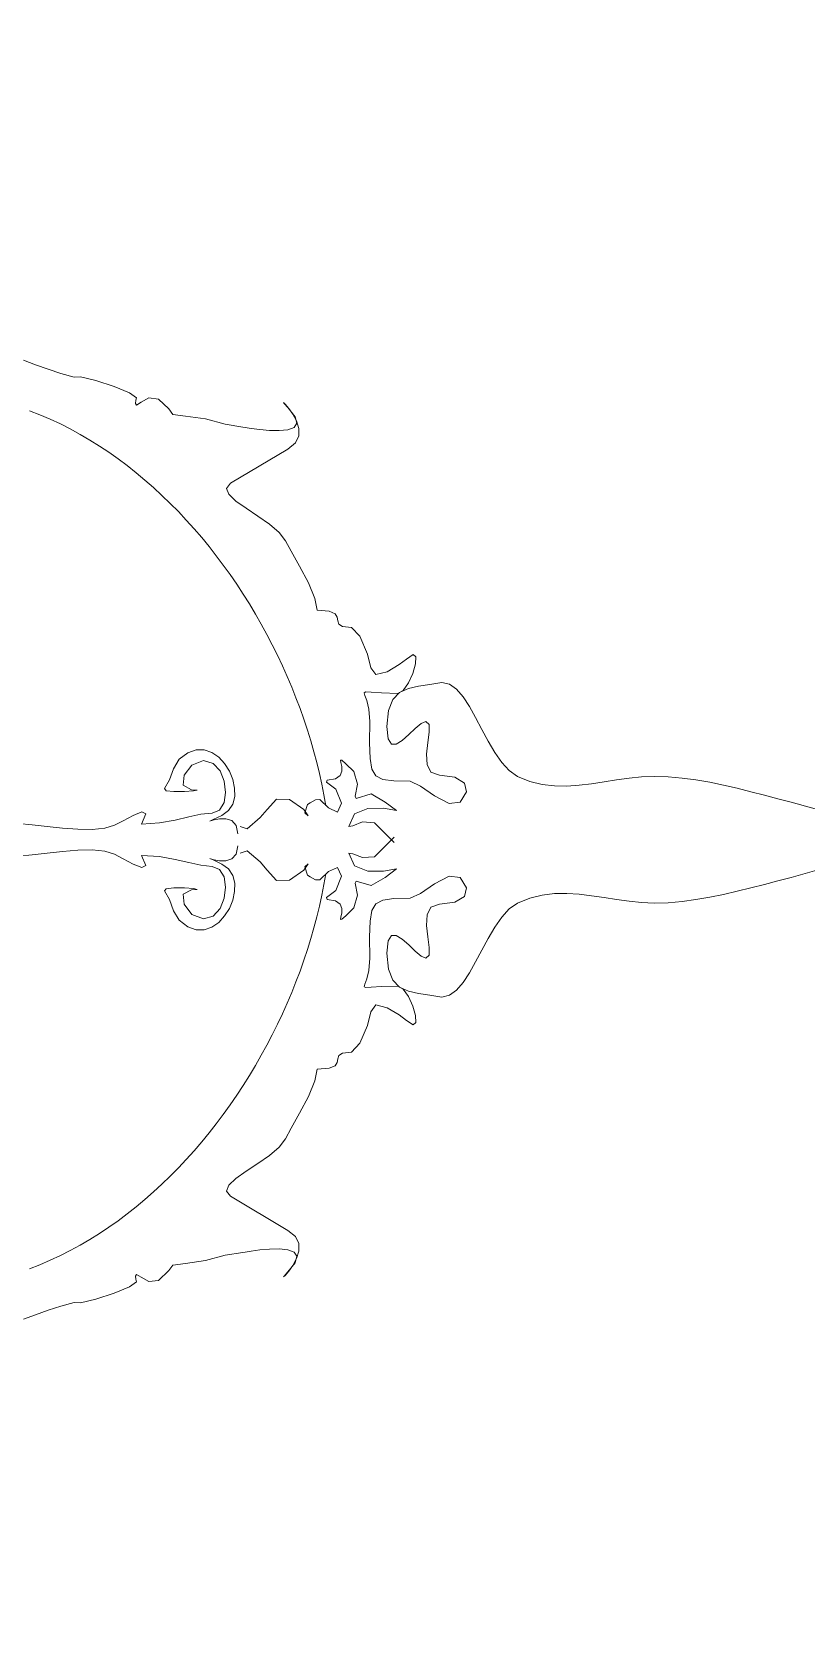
# Model space of a CAD drawing. Header units: centimetres. Extents: x -377343 to 693706, y 194584 to 813780.
# Drawn here: x 207687.7 to 207759.1, y 498268.5 to 498415.8 of the extents above; entities that cross this region are included whole.
import ezdxf

# ---------------------------------------------------------------- set-up
doc = ezdxf.new("R2010")
doc.units = ezdxf.units.CM
doc.layers.add('PIPA', color=11, linetype='Continuous')
doc.layers.add('TEXT', color=7, linetype='Continuous')

msp = doc.modelspace()

# ---------------------------------------------------------------- linework, layer by layer
at = {"layer": 'PIPA', "lineweight": 35, "extrusion": (0, 0.816497, 0.57735), "elevation": 193451.324}
msp.add_lwpolyline([(-421704.212, -325591.681), (-159560.265, -63447.734), (377343.333, -600351.331), (-158232.47, -1135927.133), (-693706.405, -600453.199), (-454216.825, -360963.619)], dxfattribs=at)
at = {"layer": 'TEXT', "color": 2, "linetype": 'Continuous', "lineweight": 13}
for p, q in [((207688.09, 498385.092), (207686.959, 498385.512)), ((207689.241, 498384.682), (207688.09, 498385.092)), ((207690.424, 498384.299), (207689.241, 498384.682)), ((207691.648, 498383.965), (207690.424, 498384.299)), ((207692.235, 498383.992), (207691.648, 498383.965)), ((207693.637, 498383.647), (207692.235, 498383.992)), ((207695.321, 498383.097), (207693.637, 498383.647)), ((207696.751, 498382.509), (207695.321, 498383.097)), ((207697.391, 498382.05), (207696.751, 498382.509)), ((207697.291, 498381.525), (207697.341, 498381.825)), ((207697.341, 498381.825), (207697.391, 498382.05)), ((207698.542, 498382.042), (207697.817, 498381.646)), ((207699.418, 498381.938), (207698.542, 498382.042)), ((207700.361, 498381.028), (207699.418, 498381.938)), ((207688.49, 498380.485), (207687.532, 498380.86)), ((207688.49, 498380.485), (207687.532, 498380.86)), ((207689.436, 498380.078), (207688.49, 498380.485)), ((207689.436, 498380.078), (207688.49, 498380.485)), ((207697.391, 498381.375), (207697.291, 498381.525)), ((207697.817, 498381.646), (207697.391, 498381.375)), ((207700.728, 498380.52), (207700.361, 498381.028)), ((207701.896, 498380.361), (207700.728, 498380.52)), ((207703.743, 498380.098), (207701.896, 498380.361)), ((207711.135, 498381.436), (207710.955, 498381.605)), ((207710.955, 498381.605), (207710.999, 498381.526)), ((207710.999, 498381.526), (207711.355, 498381.149)), ((207711.452, 498381.066), (207711.135, 498381.436)), ((207711.355, 498381.149), (207712.034, 498380.305)), ((207711.819, 498380.544), (207711.452, 498381.066)), ((207712.149, 498379.917), (207711.819, 498380.544)), ((207690.369, 498379.64), (207689.436, 498380.078)), ((207690.369, 498379.64), (207689.436, 498380.078)), ((207691.29, 498379.174), (207690.369, 498379.64)), ((207691.29, 498379.174), (207690.369, 498379.64)), ((207692.198, 498378.678), (207691.29, 498379.174)), ((207692.198, 498378.678), (207691.29, 498379.174)), ((207705.566, 498379.61), (207703.743, 498380.098)), ((207707.188, 498379.348), (207705.566, 498379.61)), ((207707.42, 498379.31), (207707.188, 498379.348)), ((207707.978, 498379.222), (207707.42, 498379.31)), ((207708.755, 498379.12), (207707.978, 498379.222)), ((207709.644, 498379.041), (207708.755, 498379.12)), ((207710.538, 498379.024), (207709.644, 498379.041)), ((207711.331, 498379.104), (207710.538, 498379.024)), ((207711.916, 498379.32), (207711.331, 498379.104)), ((207712.186, 498379.708), (207711.916, 498379.32)), ((207712.034, 498380.305), (207712.186, 498379.708)), ((207712.355, 498379.233), (207712.149, 498379.917)), ((207712.349, 498378.54), (207712.355, 498379.233)), ((207693.092, 498378.155), (207692.198, 498378.678)), ((207693.092, 498378.155), (207692.198, 498378.678)), ((207693.973, 498377.604), (207693.092, 498378.155)), ((207693.973, 498377.604), (207693.092, 498378.155)), ((207694.841, 498377.027), (207693.973, 498377.604)), ((207694.841, 498377.027), (207693.973, 498377.604)), ((207711.355, 498377.321), (207712.045, 498377.887)), ((207712.045, 498377.887), (207712.349, 498378.54)), ((207695.694, 498376.424), (207694.841, 498377.027)), ((207695.694, 498376.424), (207694.841, 498377.027)), ((207696.533, 498375.797), (207695.694, 498376.424)), ((207696.533, 498375.797), (207695.694, 498376.424)), ((207706.062, 498374.168), (207711.355, 498377.321)), ((207697.358, 498375.145), (207696.533, 498375.797)), ((207697.358, 498375.145), (207696.533, 498375.797)), ((207698.168, 498374.47), (207697.358, 498375.145)), ((207698.168, 498374.47), (207697.358, 498375.145)), ((207698.963, 498373.773), (207698.168, 498374.47)), ((207698.963, 498373.773), (207698.168, 498374.47)), ((207699.742, 498373.055), (207698.963, 498373.773)), ((207699.742, 498373.055), (207698.963, 498373.773)), ((207700.506, 498372.315), (207699.742, 498373.055)), ((207700.506, 498372.315), (207699.742, 498373.055)), ((207705.689, 498373.7), (207706.062, 498374.168)), ((207705.904, 498373.151), (207705.689, 498373.7)), ((207706.557, 498372.533), (207705.904, 498373.151)), ((207701.254, 498371.556), (207700.506, 498372.315)), ((207701.254, 498371.556), (207700.506, 498372.315)), ((207701.986, 498370.778), (207701.254, 498371.556)), ((207701.986, 498370.778), (207701.254, 498371.556)), ((207707.498, 498371.859), (207706.557, 498372.533)), ((207708.576, 498371.144), (207707.498, 498371.859)), ((207702.702, 498369.981), (207701.986, 498370.778)), ((207702.702, 498369.981), (207701.986, 498370.778)), ((207709.641, 498370.399), (207708.576, 498371.144)), ((207710.542, 498369.638), (207709.641, 498370.399)), ((207703.401, 498369.166), (207702.702, 498369.981)), ((207703.401, 498369.166), (207702.702, 498369.981)), ((207704.083, 498368.335), (207703.401, 498369.166)), ((207704.083, 498368.335), (207703.401, 498369.166)), ((207711.129, 498368.875), (207710.542, 498369.638)), ((207711.661, 498367.905), (207711.129, 498368.875)), ((207704.747, 498367.488), (207704.083, 498368.335)), ((207704.747, 498367.488), (207704.083, 498368.335)), ((207705.395, 498366.625), (207704.747, 498367.488)), ((207705.395, 498366.625), (207704.747, 498367.488)), ((207712.436, 498366.519), (207711.661, 498367.905)), ((207706.024, 498365.748), (207705.395, 498366.625)), ((207706.024, 498365.748), (207705.395, 498366.625)), ((207706.636, 498364.858), (207706.024, 498365.748)), ((207706.636, 498364.858), (207706.024, 498365.748)), ((207713.237, 498364.975), (207712.436, 498366.519)), ((207707.229, 498363.955), (207706.636, 498364.858)), ((207707.229, 498363.955), (207706.636, 498364.858)), ((207713.85, 498363.535), (207713.237, 498364.975)), ((207707.804, 498363.04), (207707.229, 498363.955)), ((207707.804, 498363.04), (207707.229, 498363.955)), ((207708.36, 498362.113), (207707.804, 498363.04)), ((207708.36, 498362.113), (207707.804, 498363.04)), ((207714.057, 498362.457), (207713.85, 498363.535)), ((207708.897, 498361.177), (207708.36, 498362.113)), ((207708.897, 498361.177), (207708.36, 498362.113)), ((207715.159, 498362.369), (207714.057, 498362.457)), ((207715.706, 498362.144), (207715.159, 498362.369)), ((207715.901, 498361.836), (207715.706, 498362.144)), ((207715.945, 498361.501), (207715.901, 498361.836)), ((207716.043, 498361.193), (207715.945, 498361.501)), ((207716.397, 498360.968), (207716.043, 498361.193)), ((207709.414, 498360.23), (207708.897, 498361.177)), ((207709.414, 498360.23), (207708.897, 498361.177)), ((207709.912, 498359.275), (207709.414, 498360.23)), ((207709.912, 498359.275), (207709.414, 498360.23)), ((207717.21, 498360.88), (207716.397, 498360.968)), ((207717.977, 498360.067), (207717.21, 498360.88)), ((207718.695, 498358.428), (207717.977, 498360.067)), ((207710.39, 498358.312), (207709.912, 498359.275)), ((207710.39, 498358.312), (207709.912, 498359.275)), ((207710.848, 498357.342), (207710.39, 498358.312)), ((207710.848, 498357.342), (207710.39, 498358.312)), ((207719.012, 498357.164), (207718.695, 498358.428)), ((207722.895, 498358.381), (207722.277, 498357.952)), ((207723.155, 498358.165), (207722.895, 498358.381)), ((207711.285, 498356.365), (207710.848, 498357.342)), ((207711.285, 498356.365), (207710.848, 498357.342)), ((207719.474, 498356.527), (207719.012, 498357.164)), ((207720.518, 498356.798), (207719.474, 498356.527)), ((207721.625, 498357.449), (207720.518, 498356.798)), ((207722.277, 498357.952), (207721.625, 498357.449)), ((207722.875, 498356.643), (207723.125, 498357.515)), ((207723.125, 498357.515), (207723.155, 498358.165)), ((207711.702, 498355.383), (207711.285, 498356.365)), ((207711.702, 498355.383), (207711.285, 498356.365)), ((207712.098, 498354.396), (207711.702, 498355.383)), ((207712.098, 498354.396), (207711.702, 498355.383)), ((207721.988, 498355.075), (207722.473, 498355.759)), ((207723.406, 498355.472), (207722.461, 498355.257)), ((207722.473, 498355.759), (207722.875, 498356.643)), ((207724.447, 498355.624), (207723.406, 498355.472)), ((207725.543, 498355.813), (207724.447, 498355.624)), ((207726.249, 498355.644), (207725.543, 498355.813)), ((207726.901, 498355.176), (207726.249, 498355.644)), ((207712.473, 498353.405), (207712.098, 498354.396)), ((207712.473, 498353.405), (207712.098, 498354.396)), ((207718.378, 498354.856), (207718.542, 498354.93)), ((207718.442, 498354.613), (207718.378, 498354.856)), ((207718.623, 498354.134), (207718.442, 498354.613)), ((207718.542, 498354.93), (207719.042, 498354.902)), ((207718.812, 498353.355), (207718.623, 498354.134)), ((207719.042, 498354.902), (207719.988, 498354.836)), ((207719.988, 498354.836), (207721.489, 498354.799)), ((207721.027, 498354.237), (207720.62, 498353.231)), ((207721.655, 498354.879), (207721.027, 498354.237)), ((207721.489, 498354.799), (207721.988, 498355.075)), ((207722.461, 498355.257), (207721.655, 498354.879)), ((207727.512, 498354.468), (207726.901, 498355.176)), ((207728.096, 498353.577), (207727.512, 498354.468)), ((207712.826, 498352.411), (207712.473, 498353.405)), ((207712.826, 498352.411), (207712.473, 498353.405)), ((207713.157, 498351.415), (207712.826, 498352.411)), ((207713.157, 498351.415), (207712.826, 498352.411)), ((207718.899, 498352.21), (207718.812, 498353.355)), ((207720.62, 498353.231), (207720.476, 498351.759)), ((207728.666, 498352.562), (207728.096, 498353.577)), ((207729.234, 498351.482), (207728.666, 498352.562)), ((207713.467, 498350.417), (207713.157, 498351.415)), ((207713.467, 498350.417), (207713.157, 498351.415)), ((207718.892, 498350.237), (207718.899, 498352.21)), ((207720.476, 498351.759), (207720.589, 498350.615)), ((207721.897, 498350.464), (207722.494, 498350.998)), ((207722.494, 498350.998), (207723.088, 498351.569)), ((207723.088, 498351.569), (207723.633, 498352.024)), ((207723.633, 498352.024), (207724.079, 498352.21)), ((207724.079, 498352.21), (207724.372, 498351.935)), ((207724.384, 498351.227), (207724.259, 498350.259)), ((207724.372, 498351.935), (207724.384, 498351.227)), ((207729.815, 498350.395), (207729.234, 498351.482)), ((207702.889, 498349.6), (207702.115, 498349.322)), ((207702.889, 498349.6), (207702.115, 498349.322)), ((207703.637, 498349.596), (207702.889, 498349.6)), ((207703.637, 498349.596), (207702.889, 498349.6)), ((207704.337, 498349.354), (207703.637, 498349.596)), ((207704.337, 498349.354), (207703.637, 498349.596)), ((207713.754, 498349.418), (207713.467, 498350.417)), ((207713.754, 498349.418), (207713.467, 498350.417)), ((207714.018, 498348.419), (207713.754, 498349.418)), ((207714.018, 498348.419), (207713.754, 498349.418)), ((207718.927, 498348.801), (207718.892, 498350.237)), ((207720.589, 498350.615), (207720.896, 498350.119)), ((207720.896, 498350.119), (207721.349, 498350.12)), ((207721.349, 498350.12), (207721.897, 498350.464)), ((207724.259, 498350.259), (207724.145, 498349.205)), ((207730.421, 498349.359), (207729.815, 498350.395)), ((207701.333, 498348.719), (207700.807, 498347.843)), ((207701.333, 498348.719), (207700.807, 498347.843)), ((207702.115, 498349.322), (207701.333, 498348.719)), ((207702.115, 498349.322), (207701.333, 498348.719)), ((207701.797, 498347.255), (207702.506, 498348.184)), ((207701.797, 498347.255), (207702.506, 498348.184)), ((207702.506, 498348.184), (207703.585, 498348.606)), ((207702.506, 498348.184), (207703.585, 498348.606)), ((207703.585, 498348.606), (207704.473, 498348.338)), ((207703.585, 498348.606), (207704.473, 498348.338)), ((207704.97, 498348.916), (207704.337, 498349.354)), ((207704.97, 498348.916), (207704.337, 498349.354)), ((207704.473, 498348.338), (207705.11, 498347.646)), ((207704.473, 498348.338), (207705.11, 498347.646)), ((207705.517, 498348.326), (207704.97, 498348.916)), ((207705.517, 498348.326), (207704.97, 498348.916)), ((207705.958, 498347.626), (207705.517, 498348.326)), ((207705.958, 498347.626), (207705.517, 498348.326)), ((207714.26, 498347.421), (207714.018, 498348.419)), ((207714.26, 498347.421), (207714.018, 498348.419)), ((207716.338, 498348.629), (207716.217, 498348.64)), ((207716.217, 498348.64), (207716.245, 498348.422)), ((207716.338, 498348.629), (207716.217, 498348.64)), ((207716.217, 498348.64), (207716.245, 498348.422)), ((207716.245, 498348.422), (207716.315, 498348.06)), ((207716.245, 498348.422), (207716.315, 498348.06)), ((207716.315, 498348.06), (207716.326, 498347.634)), ((207716.315, 498348.06), (207716.326, 498347.634)), ((207716.709, 498348.307), (207716.338, 498348.629)), ((207716.709, 498348.307), (207716.338, 498348.629)), ((207717.435, 498347.593), (207716.709, 498348.307)), ((207717.435, 498347.593), (207716.709, 498348.307)), ((207719.085, 498347.816), (207718.927, 498348.801)), ((207724.145, 498349.205), (207724.186, 498348.237)), ((207724.186, 498348.237), (207724.528, 498347.529)), ((207731.066, 498348.432), (207730.421, 498349.359)), ((207731.763, 498347.674), (207731.066, 498348.432)), ((207700.432, 498346.817), (207699.981, 498346.016)), ((207700.432, 498346.817), (207699.981, 498346.016)), ((207700.807, 498347.843), (207700.432, 498346.817)), ((207700.807, 498347.843), (207700.432, 498346.817)), ((207701.7, 498346.326), (207701.797, 498347.255)), ((207701.7, 498346.326), (207701.797, 498347.255)), ((207705.11, 498347.646), (207705.49, 498346.7)), ((207705.11, 498347.646), (207705.49, 498346.7)), ((207705.49, 498346.7), (207705.611, 498345.67)), ((207705.49, 498346.7), (207705.611, 498345.67)), ((207706.273, 498346.86), (207705.958, 498347.626)), ((207706.273, 498346.86), (207705.958, 498347.626)), ((207706.443, 498346.07), (207706.273, 498346.86)), ((207706.443, 498346.07), (207706.273, 498346.86)), ((207714.478, 498346.424), (207714.26, 498347.421)), ((207714.478, 498346.424), (207714.26, 498347.421)), ((207714.958, 498346.804), (207714.908, 498346.625)), ((207714.958, 498346.804), (207714.908, 498346.625)), ((207714.908, 498346.625), (207715.759, 498345.97)), ((207714.908, 498346.625), (207715.759, 498345.97)), ((207715.751, 498346.924), (207714.958, 498346.804)), ((207715.751, 498346.924), (207714.958, 498346.804)), ((207716.172, 498347.228), (207715.751, 498346.924)), ((207716.172, 498347.228), (207715.751, 498346.924)), ((207716.326, 498347.634), (207716.172, 498347.228)), ((207716.326, 498347.634), (207716.172, 498347.228)), ((207717.769, 498346.425), (207717.435, 498347.593)), ((207717.769, 498346.425), (207717.435, 498347.593)), ((207719.451, 498347.197), (207719.085, 498347.816)), ((207720.106, 498346.86), (207719.451, 498347.197)), ((207721.133, 498346.72), (207720.106, 498346.86)), ((207722.615, 498346.692), (207721.133, 498346.72)), ((207723.574, 498346.25), (207722.615, 498346.692)), ((207724.528, 498347.529), (207725.318, 498347.255)), ((207725.318, 498347.255), (207726.757, 498347.058)), ((207726.757, 498347.058), (207727.626, 498346.523)), ((207727.626, 498346.523), (207727.82, 498345.735)), ((207732.524, 498347.142), (207731.763, 498347.674)), ((207733.661, 498346.685), (207732.524, 498347.142)), ((207734.798, 498346.402), (207733.661, 498346.685)), ((207739.361, 498346.457), (207738.217, 498346.32)), ((207740.508, 498346.631), (207739.361, 498346.457)), ((207741.658, 498346.813), (207740.508, 498346.631)), ((207742.813, 498346.978), (207741.658, 498346.813)), ((207743.972, 498347.097), (207742.813, 498346.978)), ((207745.136, 498347.142), (207743.972, 498347.097)), ((207746.42, 498347.103), (207745.136, 498347.142)), ((207747.702, 498346.994), (207746.42, 498347.103)), ((207748.981, 498346.823), (207747.702, 498346.994)), ((207750.257, 498346.602), (207748.981, 498346.823)), ((207751.527, 498346.34), (207750.257, 498346.602)), ((207699.981, 498346.016), (207700.118, 498345.812)), ((207699.981, 498346.016), (207700.118, 498345.812)), ((207700.118, 498345.812), (207700.849, 498345.737)), ((207700.118, 498345.812), (207700.849, 498345.737)), ((207700.849, 498345.737), (207701.811, 498345.749)), ((207700.849, 498345.737), (207701.811, 498345.749)), ((207702.459, 498345.903), (207701.7, 498346.326)), ((207702.459, 498345.903), (207701.7, 498346.326)), ((207701.811, 498345.749), (207702.642, 498345.808)), ((207701.811, 498345.749), (207702.642, 498345.808)), ((207702.979, 498345.873), (207702.459, 498345.903)), ((207702.979, 498345.873), (207702.459, 498345.903)), ((207702.642, 498345.808), (207702.979, 498345.873)), ((207702.642, 498345.808), (207702.979, 498345.873)), ((207705.611, 498345.67), (207705.467, 498344.724)), ((207705.611, 498345.67), (207705.467, 498344.724)), ((207706.268, 498344.593), (207706.448, 498345.3)), ((207706.268, 498344.593), (207706.448, 498345.3)), ((207706.448, 498345.3), (207706.443, 498346.07)), ((207706.448, 498345.3), (207706.443, 498346.07)), ((207710.316, 498345.053), (207709.44, 498344.102)), ((207710.316, 498345.053), (207709.44, 498344.102)), ((207711.492, 498345.028), (207710.316, 498345.053)), ((207711.492, 498345.028), (207710.316, 498345.053)), ((207712.818, 498344.102), (207711.492, 498345.028)), ((207712.818, 498344.102), (207711.492, 498345.028)), ((207713.89, 498344.986), (207713.398, 498344.719)), ((207713.89, 498344.986), (207713.398, 498344.719)), ((207714.282, 498345.003), (207713.89, 498344.986)), ((207714.282, 498345.003), (207713.89, 498344.986)), ((207715.108, 498344.239), (207714.282, 498345.003)), ((207715.108, 498344.239), (207714.282, 498345.003)), ((207714.674, 498345.43), (207714.478, 498346.424)), ((207714.674, 498345.43), (207714.478, 498346.424)), ((207714.845, 498344.44), (207714.674, 498345.43)), ((207714.845, 498344.44), (207714.674, 498345.43)), ((207715.759, 498345.97), (207716.309, 498344.665)), ((207715.759, 498345.97), (207716.309, 498344.665)), ((207717.552, 498345.307), (207717.769, 498346.425)), ((207717.552, 498345.307), (207717.769, 498346.425)), ((207717.66, 498345.115), (207717.552, 498345.307)), ((207717.66, 498345.115), (207717.552, 498345.307)), ((207719.024, 498345.524), (207717.66, 498345.115)), ((207719.024, 498345.524), (207717.66, 498345.115)), ((207720.313, 498344.782), (207719.024, 498345.524)), ((207720.313, 498344.782), (207719.024, 498345.524)), ((207724.881, 498345.355), (207723.574, 498346.25)), ((207726.21, 498344.649), (207724.881, 498345.355)), ((207727.82, 498345.735), (207727.232, 498344.777)), ((207735.936, 498346.265), (207734.798, 498346.402)), ((207737.075, 498346.247), (207735.936, 498346.265)), ((207738.217, 498346.32), (207737.075, 498346.247)), ((207752.79, 498346.048), (207751.527, 498346.34)), ((207754.045, 498345.735), (207752.79, 498346.048)), ((207755.291, 498345.412), (207754.045, 498345.735)), ((207756.526, 498345.09), (207755.291, 498345.412)), ((207757.748, 498344.777), (207756.526, 498345.09)), ((207697.096, 498343.553), (207696.152, 498343.05)), ((207697.096, 498343.553), (207696.152, 498343.05)), ((207697.894, 498343.862), (207697.096, 498343.553)), ((207697.894, 498343.862), (207697.096, 498343.553)), ((207697.842, 498342.75), (207698.244, 498343.69)), ((207697.842, 498342.75), (207698.244, 498343.69)), ((207698.244, 498343.69), (207697.894, 498343.862)), ((207698.244, 498343.69), (207697.894, 498343.862)), ((207703.337, 498343.659), (207702.22, 498343.407)), ((207703.337, 498343.659), (207702.22, 498343.407)), ((207704.373, 498343.764), (207703.337, 498343.659)), ((207704.373, 498343.764), (207703.337, 498343.659)), ((207705.056, 498344.032), (207704.373, 498343.764)), ((207705.056, 498344.032), (207704.373, 498343.764)), ((207704.464, 498343.162), (207705.274, 498343.539)), ((207704.464, 498343.162), (207705.274, 498343.539)), ((207705.467, 498344.724), (207705.056, 498344.032)), ((207705.467, 498344.724), (207705.056, 498344.032)), ((207705.274, 498343.539), (207705.883, 498343.991)), ((207705.274, 498343.539), (207705.883, 498343.991)), ((207705.883, 498343.991), (207706.268, 498344.593)), ((207705.883, 498343.991), (207706.268, 498344.593)), ((207709.44, 498344.102), (207708.798, 498343.343)), ((207709.44, 498344.102), (207708.798, 498343.343)), ((207713.206, 498343.518), (207712.818, 498344.102)), ((207713.206, 498343.518), (207712.818, 498344.102)), ((207713.156, 498344.552), (207712.918, 498343.785)), ((207713.156, 498344.552), (207712.918, 498343.785)), ((207712.918, 498343.785), (207713.206, 498343.518)), ((207712.918, 498343.785), (207713.206, 498343.518)), ((207713.398, 498344.719), (207713.156, 498344.552)), ((207713.398, 498344.719), (207713.156, 498344.552)), ((207715.934, 498343.852), (207715.108, 498344.239)), ((207715.934, 498343.852), (207715.108, 498344.239)), ((207716.309, 498344.665), (207715.934, 498343.852)), ((207716.309, 498344.665), (207715.934, 498343.852)), ((207716.985, 498342.525), (207717.497, 498343.704)), ((207716.985, 498342.525), (207717.497, 498343.704)), ((207717.497, 498343.704), (207718.716, 498344.186)), ((207717.497, 498343.704), (207718.716, 498344.186)), ((207718.716, 498344.186), (207720.168, 498344.204)), ((207718.716, 498344.186), (207720.168, 498344.204)), ((207720.168, 498344.204), (207721.376, 498343.989)), ((207720.168, 498344.204), (207721.376, 498343.989)), ((207721.376, 498343.989), (207720.313, 498344.782)), ((207721.376, 498343.989), (207720.313, 498344.782)), ((207727.232, 498344.777), (207726.21, 498344.649)), ((207770.811, 498341.061), (207757.748, 498344.777)), ((207687.764, 498342.685), (207686.509, 498342.812)), ((207687.764, 498342.685), (207686.509, 498342.812)), ((207689.145, 498342.525), (207687.764, 498342.685)), ((207689.145, 498342.525), (207687.764, 498342.685)), ((207690.579, 498342.37), (207689.145, 498342.525)), ((207690.579, 498342.37), (207689.145, 498342.525)), ((207691.992, 498342.264), (207690.579, 498342.37)), ((207691.992, 498342.264), (207690.579, 498342.37)), ((207693.309, 498342.246), (207691.992, 498342.264)), ((207693.309, 498342.246), (207691.992, 498342.264)), ((207694.458, 498342.357), (207693.309, 498342.246)), ((207694.458, 498342.357), (207693.309, 498342.246)), ((207695.364, 498342.638), (207694.458, 498342.357)), ((207695.364, 498342.638), (207694.458, 498342.357)), ((207696.152, 498343.05), (207695.364, 498342.638)), ((207696.152, 498343.05), (207695.364, 498342.638)), ((207699.526, 498342.856), (207697.842, 498342.75)), ((207699.526, 498342.856), (207697.842, 498342.75)), ((207700.968, 498343.107), (207699.526, 498342.856)), ((207700.968, 498343.107), (207699.526, 498342.856)), ((207702.22, 498343.407), (207700.968, 498343.107)), ((207702.22, 498343.407), (207700.968, 498343.107)), ((207704.142, 498343.027), (207704.464, 498343.162)), ((207704.142, 498343.027), (207704.464, 498343.162)), ((207704.202, 498343.051), (207704.142, 498343.027)), ((207704.202, 498343.051), (207704.142, 498343.027)), ((207704.54, 498343.149), (207704.202, 498343.051)), ((207704.54, 498343.149), (207704.202, 498343.051)), ((207705.052, 498343.24), (207704.54, 498343.149)), ((207705.052, 498343.24), (207704.54, 498343.149)), ((207705.632, 498343.238), (207705.052, 498343.24)), ((207705.632, 498343.238), (207705.052, 498343.24)), ((207706.177, 498343.062), (207705.632, 498343.238)), ((207706.177, 498343.062), (207705.632, 498343.238)), ((207706.58, 498342.627), (207706.177, 498343.062)), ((207706.58, 498342.627), (207706.177, 498343.062)), ((207706.738, 498341.85), (207706.58, 498342.627)), ((207706.738, 498341.85), (207706.58, 498342.627)), ((207707.605, 498342.308), (207706.963, 498342.525)), ((207707.605, 498342.308), (207706.963, 498342.525)), ((207708.798, 498343.343), (207707.605, 498342.308)), ((207708.798, 498343.343), (207707.605, 498342.308)), ((207717.348, 498342.588), (207716.985, 498342.525)), ((207717.348, 498342.588), (207716.985, 498342.525)), ((207718.236, 498342.951), (207717.348, 498342.588)), ((207718.236, 498342.951), (207717.348, 498342.588)), ((207719.35, 498342.863), (207718.236, 498342.951)), ((207719.35, 498342.863), (207718.236, 498342.951)), ((207721.151, 498341.061), (207719.35, 498342.863)), ((207721.151, 498341.061), (207719.35, 498342.863)), ((207706.738, 498340.753), (207706.58, 498339.976)), ((207706.738, 498340.753), (207706.58, 498339.976)), ((207721.151, 498341.542), (207719.35, 498339.74)), ((207721.151, 498341.542), (207719.35, 498339.74)), ((207770.811, 498341.542), (207757.748, 498337.826)), ((207687.764, 498339.918), (207686.509, 498339.791)), ((207687.764, 498339.918), (207686.509, 498339.791)), ((207689.145, 498340.078), (207687.764, 498339.918)), ((207689.145, 498340.078), (207687.764, 498339.918)), ((207690.579, 498340.233), (207689.145, 498340.078)), ((207690.579, 498340.233), (207689.145, 498340.078)), ((207691.992, 498340.339), (207690.579, 498340.233)), ((207691.992, 498340.339), (207690.579, 498340.233)), ((207693.309, 498340.358), (207691.992, 498340.339)), ((207693.309, 498340.358), (207691.992, 498340.339)), ((207694.458, 498340.247), (207693.309, 498340.358)), ((207694.458, 498340.247), (207693.309, 498340.358)), ((207695.364, 498339.965), (207694.458, 498340.247)), ((207695.364, 498339.965), (207694.458, 498340.247)), ((207696.152, 498339.554), (207695.364, 498339.965)), ((207696.152, 498339.554), (207695.364, 498339.965)), ((207697.096, 498339.05), (207696.152, 498339.554)), ((207697.096, 498339.05), (207696.152, 498339.554)), ((207697.842, 498339.853), (207698.244, 498338.913)), ((207697.842, 498339.853), (207698.244, 498338.913)), ((207699.526, 498339.747), (207697.842, 498339.853)), ((207699.526, 498339.747), (207697.842, 498339.853)), ((207700.968, 498339.496), (207699.526, 498339.747)), ((207700.968, 498339.496), (207699.526, 498339.747)), ((207702.22, 498339.196), (207700.968, 498339.496)), ((207702.22, 498339.196), (207700.968, 498339.496)), ((207703.337, 498338.945), (207702.22, 498339.196)), ((207703.337, 498338.945), (207702.22, 498339.196)), ((207704.202, 498339.552), (207704.142, 498339.576)), ((207704.142, 498339.576), (207704.464, 498339.441)), ((207704.202, 498339.552), (207704.142, 498339.576)), ((207704.142, 498339.576), (207704.464, 498339.441)), ((207704.54, 498339.454), (207704.202, 498339.552)), ((207704.54, 498339.454), (207704.202, 498339.552)), ((207704.464, 498339.441), (207705.274, 498339.064)), ((207704.464, 498339.441), (207705.274, 498339.064)), ((207705.052, 498339.363), (207704.54, 498339.454)), ((207705.052, 498339.363), (207704.54, 498339.454)), ((207705.632, 498339.365), (207705.052, 498339.363)), ((207705.632, 498339.365), (207705.052, 498339.363)), ((207706.177, 498339.541), (207705.632, 498339.365)), ((207706.177, 498339.541), (207705.632, 498339.365)), ((207706.58, 498339.976), (207706.177, 498339.541)), ((207706.58, 498339.976), (207706.177, 498339.541)), ((207707.605, 498340.295), (207706.963, 498340.078)), ((207707.605, 498340.295), (207706.963, 498340.078)), ((207708.798, 498339.26), (207707.605, 498340.295)), ((207708.798, 498339.26), (207707.605, 498340.295)), ((207709.44, 498338.501), (207708.798, 498339.26)), ((207709.44, 498338.501), (207708.798, 498339.26)), ((207717.348, 498340.015), (207716.985, 498340.078)), ((207717.348, 498340.015), (207716.985, 498340.078)), ((207716.985, 498340.078), (207717.497, 498338.899)), ((207716.985, 498340.078), (207717.497, 498338.899)), ((207718.236, 498339.652), (207717.348, 498340.015)), ((207718.236, 498339.652), (207717.348, 498340.015)), ((207719.35, 498339.74), (207718.236, 498339.652)), ((207719.35, 498339.74), (207718.236, 498339.652)), ((207697.894, 498338.741), (207697.096, 498339.05)), ((207697.894, 498338.741), (207697.096, 498339.05)), ((207698.244, 498338.913), (207697.894, 498338.741)), ((207698.244, 498338.913), (207697.894, 498338.741)), ((207704.373, 498338.839), (207703.337, 498338.945)), ((207704.373, 498338.839), (207703.337, 498338.945)), ((207705.056, 498338.571), (207704.373, 498338.839)), ((207705.056, 498338.571), (207704.373, 498338.839)), ((207705.467, 498337.879), (207705.056, 498338.571)), ((207705.467, 498337.879), (207705.056, 498338.571)), ((207705.274, 498339.064), (207705.883, 498338.612)), ((207705.274, 498339.064), (207705.883, 498338.612)), ((207705.611, 498336.933), (207705.467, 498337.879)), ((207705.611, 498336.933), (207705.467, 498337.879)), ((207705.883, 498338.612), (207706.268, 498338.01)), ((207705.883, 498338.612), (207706.268, 498338.01)), ((207706.268, 498338.01), (207706.448, 498337.303)), ((207706.268, 498338.01), (207706.448, 498337.303)), ((207710.316, 498337.55), (207709.44, 498338.501)), ((207710.316, 498337.55), (207709.44, 498338.501)), ((207712.818, 498338.501), (207711.492, 498337.575)), ((207712.818, 498338.501), (207711.492, 498337.575)), ((207713.206, 498339.085), (207712.818, 498338.501)), ((207713.206, 498339.085), (207712.818, 498338.501)), ((207712.918, 498338.818), (207713.206, 498339.085)), ((207712.918, 498338.818), (207713.206, 498339.085)), ((207713.156, 498338.051), (207712.918, 498338.818)), ((207713.156, 498338.051), (207712.918, 498338.818)), ((207713.398, 498337.884), (207713.156, 498338.051)), ((207713.398, 498337.884), (207713.156, 498338.051)), ((207713.89, 498337.617), (207713.398, 498337.884)), ((207713.89, 498337.617), (207713.398, 498337.884)), ((207715.108, 498338.364), (207714.282, 498337.6)), ((207715.108, 498338.364), (207714.282, 498337.6)), ((207714.845, 498338.163), (207714.674, 498337.173)), ((207714.845, 498338.163), (207714.674, 498337.173)), ((207715.934, 498338.752), (207715.108, 498338.364)), ((207715.934, 498338.752), (207715.108, 498338.364)), ((207715.759, 498336.633), (207716.309, 498337.938)), ((207715.759, 498336.633), (207716.309, 498337.938)), ((207716.309, 498337.938), (207715.934, 498338.752)), ((207716.309, 498337.938), (207715.934, 498338.752)), ((207717.497, 498338.899), (207718.716, 498338.417)), ((207717.497, 498338.899), (207718.716, 498338.417)), ((207718.716, 498338.417), (207720.168, 498338.399)), ((207718.716, 498338.417), (207720.168, 498338.399)), ((207720.313, 498337.822), (207719.024, 498337.079)), ((207720.313, 498337.822), (207719.024, 498337.079)), ((207720.168, 498338.399), (207721.376, 498338.614)), ((207720.168, 498338.399), (207721.376, 498338.614)), ((207721.376, 498338.614), (207720.313, 498337.822)), ((207721.376, 498338.614), (207720.313, 498337.822)), ((207726.21, 498337.954), (207724.881, 498337.249)), ((207727.232, 498337.826), (207726.21, 498337.954)), ((207727.82, 498336.869), (207727.232, 498337.826)), ((207757.748, 498337.826), (207756.526, 498337.513)), ((207699.981, 498336.587), (207700.118, 498336.791)), ((207699.981, 498336.587), (207700.118, 498336.791)), ((207700.432, 498335.786), (207699.981, 498336.587)), ((207700.432, 498335.786), (207699.981, 498336.587)), ((207700.118, 498336.791), (207700.849, 498336.866)), ((207700.118, 498336.791), (207700.849, 498336.866)), ((207700.849, 498336.866), (207701.811, 498336.854)), ((207700.849, 498336.866), (207701.811, 498336.854)), ((207702.459, 498336.7), (207701.7, 498336.277)), ((207702.459, 498336.7), (207701.7, 498336.277)), ((207701.7, 498336.277), (207701.797, 498335.348)), ((207701.7, 498336.277), (207701.797, 498335.348)), ((207701.811, 498336.854), (207702.642, 498336.796)), ((207701.811, 498336.854), (207702.642, 498336.796)), ((207702.979, 498336.73), (207702.459, 498336.7)), ((207702.979, 498336.73), (207702.459, 498336.7)), ((207702.642, 498336.796), (207702.979, 498336.73)), ((207702.642, 498336.796), (207702.979, 498336.73)), ((207705.49, 498335.903), (207705.611, 498336.933)), ((207705.49, 498335.903), (207705.611, 498336.933)), ((207706.443, 498336.533), (207706.273, 498335.744)), ((207706.443, 498336.533), (207706.273, 498335.744)), ((207706.448, 498337.303), (207706.443, 498336.533)), ((207706.448, 498337.303), (207706.443, 498336.533)), ((207711.492, 498337.575), (207710.316, 498337.55)), ((207711.492, 498337.575), (207710.316, 498337.55)), ((207714.282, 498337.6), (207713.89, 498337.617)), ((207714.282, 498337.6), (207713.89, 498337.617)), ((207714.478, 498336.179), (207714.26, 498335.182)), ((207714.478, 498336.179), (207714.26, 498335.182)), ((207714.674, 498337.173), (207714.478, 498336.179)), ((207714.674, 498337.173), (207714.478, 498336.179)), ((207714.908, 498335.978), (207715.759, 498336.633)), ((207714.908, 498335.978), (207715.759, 498336.633)), ((207717.769, 498336.178), (207717.435, 498335.011)), ((207717.769, 498336.178), (207717.435, 498335.011)), ((207717.66, 498337.488), (207717.552, 498337.296)), ((207717.66, 498337.488), (207717.552, 498337.296)), ((207717.552, 498337.296), (207717.769, 498336.178)), ((207717.552, 498337.296), (207717.769, 498336.178)), ((207719.024, 498337.079), (207717.66, 498337.488)), ((207719.024, 498337.079), (207717.66, 498337.488)), ((207723.574, 498336.353), (207722.615, 498335.911)), ((207724.881, 498337.249), (207723.574, 498336.353)), ((207727.626, 498336.08), (207727.82, 498336.869)), ((207734.798, 498336.201), (207733.661, 498335.918)), ((207735.936, 498336.338), (207734.798, 498336.201)), ((207737.075, 498336.356), (207735.936, 498336.338)), ((207738.217, 498336.283), (207737.075, 498336.356)), ((207739.361, 498336.146), (207738.217, 498336.283)), ((207751.527, 498336.263), (207750.257, 498336.001)), ((207752.79, 498336.555), (207751.527, 498336.263)), ((207754.045, 498336.868), (207752.79, 498336.555)), ((207755.291, 498337.191), (207754.045, 498336.868)), ((207756.526, 498337.513), (207755.291, 498337.191)), ((207700.807, 498334.76), (207700.432, 498335.786)), ((207700.807, 498334.76), (207700.432, 498335.786)), ((207701.333, 498333.884), (207700.807, 498334.76)), ((207701.333, 498333.884), (207700.807, 498334.76)), ((207701.797, 498335.348), (207702.506, 498334.419)), ((207701.797, 498335.348), (207702.506, 498334.419)), ((207704.473, 498334.265), (207705.11, 498334.957)), ((207704.473, 498334.265), (207705.11, 498334.957)), ((207705.11, 498334.957), (207705.49, 498335.903)), ((207705.11, 498334.957), (207705.49, 498335.903)), ((207705.958, 498334.977), (207705.517, 498334.277)), ((207705.958, 498334.977), (207705.517, 498334.277)), ((207706.273, 498335.744), (207705.958, 498334.977)), ((207706.273, 498335.744), (207705.958, 498334.977)), ((207714.26, 498335.182), (207714.018, 498334.184)), ((207714.26, 498335.182), (207714.018, 498334.184)), ((207714.958, 498335.799), (207714.908, 498335.978)), ((207714.958, 498335.799), (207714.908, 498335.978)), ((207715.751, 498335.679), (207714.958, 498335.799)), ((207715.751, 498335.679), (207714.958, 498335.799)), ((207716.172, 498335.375), (207715.751, 498335.679)), ((207716.172, 498335.375), (207715.751, 498335.679)), ((207716.326, 498334.969), (207716.172, 498335.375)), ((207716.326, 498334.969), (207716.172, 498335.375)), ((207716.315, 498334.543), (207716.326, 498334.969)), ((207716.315, 498334.543), (207716.326, 498334.969)), ((207717.435, 498335.011), (207716.709, 498334.296)), ((207717.435, 498335.011), (207716.709, 498334.296)), ((207719.085, 498334.787), (207718.927, 498333.802)), ((207719.451, 498335.406), (207719.085, 498334.787)), ((207720.106, 498335.743), (207719.451, 498335.406)), ((207721.133, 498335.883), (207720.106, 498335.743)), ((207722.615, 498335.911), (207721.133, 498335.883)), ((207724.186, 498334.366), (207724.528, 498335.074)), ((207724.528, 498335.074), (207725.318, 498335.348)), ((207725.318, 498335.348), (207726.757, 498335.545)), ((207726.757, 498335.545), (207727.626, 498336.08)), ((207731.763, 498334.929), (207731.066, 498334.171)), ((207732.524, 498335.461), (207731.763, 498334.929)), ((207733.661, 498335.918), (207732.524, 498335.461)), ((207740.508, 498335.973), (207739.361, 498336.146)), ((207741.658, 498335.79), (207740.508, 498335.973)), ((207742.813, 498335.625), (207741.658, 498335.79)), ((207743.972, 498335.507), (207742.813, 498335.625)), ((207745.136, 498335.461), (207743.972, 498335.507)), ((207746.42, 498335.5), (207745.136, 498335.461)), ((207747.702, 498335.61), (207746.42, 498335.5)), ((207748.981, 498335.78), (207747.702, 498335.61)), ((207750.257, 498336.001), (207748.981, 498335.78)), ((207702.115, 498333.282), (207701.333, 498333.884)), ((207702.115, 498333.282), (207701.333, 498333.884)), ((207702.889, 498333.003), (207702.115, 498333.282)), ((207702.889, 498333.003), (207702.115, 498333.282)), ((207702.506, 498334.419), (207703.585, 498333.997)), ((207702.506, 498334.419), (207703.585, 498333.997)), ((207703.585, 498333.997), (207704.473, 498334.265)), ((207703.585, 498333.997), (207704.473, 498334.265)), ((207704.337, 498333.249), (207703.637, 498333.007)), ((207704.337, 498333.249), (207703.637, 498333.007)), ((207704.97, 498333.687), (207704.337, 498333.249)), ((207704.97, 498333.687), (207704.337, 498333.249)), ((207705.517, 498334.277), (207704.97, 498333.687)), ((207705.517, 498334.277), (207704.97, 498333.687)), ((207714.018, 498334.184), (207713.754, 498333.185)), ((207714.018, 498334.184), (207713.754, 498333.185)), ((207716.217, 498333.964), (207716.245, 498334.181)), ((207716.217, 498333.964), (207716.245, 498334.181)), ((207716.338, 498333.975), (207716.217, 498333.964)), ((207716.338, 498333.975), (207716.217, 498333.964)), ((207716.245, 498334.181), (207716.315, 498334.543)), ((207716.245, 498334.181), (207716.315, 498334.543)), ((207716.709, 498334.296), (207716.338, 498333.975)), ((207716.709, 498334.296), (207716.338, 498333.975)), ((207718.927, 498333.802), (207718.892, 498332.366)), ((207724.145, 498333.398), (207724.186, 498334.366)), ((207724.259, 498332.344), (207724.145, 498333.398)), ((207730.421, 498333.244), (207729.815, 498332.208)), ((207731.066, 498334.171), (207730.421, 498333.244)), ((207703.637, 498333.007), (207702.889, 498333.003)), ((207703.637, 498333.007), (207702.889, 498333.003)), ((207713.467, 498332.187), (207713.157, 498331.189)), ((207713.467, 498332.187), (207713.157, 498331.189)), ((207713.754, 498333.185), (207713.467, 498332.187)), ((207713.754, 498333.185), (207713.467, 498332.187)), ((207718.892, 498332.366), (207718.899, 498330.394)), ((207720.476, 498330.844), (207720.589, 498331.989)), ((207720.589, 498331.989), (207720.896, 498332.484)), ((207720.896, 498332.484), (207721.349, 498332.483)), ((207721.349, 498332.483), (207721.897, 498332.139)), ((207721.897, 498332.139), (207722.494, 498331.605)), ((207724.384, 498331.376), (207724.259, 498332.344)), ((207729.815, 498332.208), (207729.234, 498331.121)), ((207713.157, 498331.189), (207712.826, 498330.192)), ((207713.157, 498331.189), (207712.826, 498330.192)), ((207718.899, 498330.394), (207718.812, 498329.248)), ((207720.62, 498329.373), (207720.476, 498330.844)), ((207722.494, 498331.605), (207723.088, 498331.034)), ((207723.088, 498331.034), (207723.633, 498330.579)), ((207723.633, 498330.579), (207724.079, 498330.394)), ((207724.079, 498330.394), (207724.372, 498330.668)), ((207724.372, 498330.668), (207724.384, 498331.376)), ((207729.234, 498331.121), (207728.666, 498330.041)), ((207712.473, 498329.198), (207712.098, 498328.207)), ((207712.473, 498329.198), (207712.098, 498328.207)), ((207712.826, 498330.192), (207712.473, 498329.198)), ((207712.826, 498330.192), (207712.473, 498329.198)), ((207718.812, 498329.248), (207718.623, 498328.469)), ((207721.027, 498328.366), (207720.62, 498329.373)), ((207728.096, 498329.027), (207727.512, 498328.136)), ((207728.666, 498330.041), (207728.096, 498329.027)), ((207712.098, 498328.207), (207711.702, 498327.22)), ((207712.098, 498328.207), (207711.702, 498327.22)), ((207718.442, 498327.991), (207718.378, 498327.747)), ((207718.378, 498327.747), (207718.542, 498327.673)), ((207718.623, 498328.469), (207718.442, 498327.991)), ((207718.542, 498327.673), (207719.042, 498327.702)), ((207719.042, 498327.702), (207719.988, 498327.767)), ((207719.988, 498327.767), (207721.489, 498327.804)), ((207721.655, 498327.724), (207721.027, 498328.366)), ((207721.489, 498327.804), (207721.988, 498327.529)), ((207722.461, 498327.346), (207721.655, 498327.724)), ((207721.988, 498327.529), (207722.473, 498326.844)), ((207723.406, 498327.131), (207722.461, 498327.346)), ((207726.901, 498327.427), (207726.249, 498326.959)), ((207727.512, 498328.136), (207726.901, 498327.427)), ((207711.285, 498326.238), (207710.848, 498325.261)), ((207711.285, 498326.238), (207710.848, 498325.261)), ((207711.702, 498327.22), (207711.285, 498326.238)), ((207711.702, 498327.22), (207711.285, 498326.238)), ((207719.474, 498326.076), (207719.012, 498325.439)), ((207720.518, 498325.805), (207719.474, 498326.076)), ((207722.473, 498326.844), (207722.875, 498325.96)), ((207722.875, 498325.96), (207723.125, 498325.088)), ((207724.447, 498326.979), (207723.406, 498327.131)), ((207725.543, 498326.79), (207724.447, 498326.979)), ((207726.249, 498326.959), (207725.543, 498326.79)), ((207710.848, 498325.261), (207710.39, 498324.291)), ((207710.848, 498325.261), (207710.39, 498324.291)), ((207719.012, 498325.439), (207718.695, 498324.175)), ((207721.625, 498325.154), (207720.518, 498325.805)), ((207722.277, 498324.651), (207721.625, 498325.154)), ((207722.895, 498324.223), (207722.277, 498324.651)), ((207723.155, 498324.439), (207722.895, 498324.223)), ((207723.125, 498325.088), (207723.155, 498324.439)), ((207709.912, 498323.328), (207709.414, 498322.373)), ((207709.912, 498323.328), (207709.414, 498322.373)), ((207710.39, 498324.291), (207709.912, 498323.328)), ((207710.39, 498324.291), (207709.912, 498323.328)), ((207718.695, 498324.175), (207717.977, 498322.536)), ((207708.897, 498321.427), (207708.36, 498320.49)), ((207708.897, 498321.427), (207708.36, 498320.49)), ((207709.414, 498322.373), (207708.897, 498321.427)), ((207709.414, 498322.373), (207708.897, 498321.427)), ((207716.397, 498321.636), (207716.043, 498321.41)), ((207717.21, 498321.723), (207716.397, 498321.636)), ((207717.977, 498322.536), (207717.21, 498321.723)), ((207708.36, 498320.49), (207707.804, 498319.563)), ((207708.36, 498320.49), (207707.804, 498319.563)), ((207714.057, 498320.146), (207713.85, 498319.068)), ((207715.159, 498320.234), (207714.057, 498320.146)), ((207715.706, 498320.459), (207715.159, 498320.234)), ((207715.901, 498320.767), (207715.706, 498320.459)), ((207715.945, 498321.103), (207715.901, 498320.767)), ((207716.043, 498321.41), (207715.945, 498321.103)), ((207707.229, 498318.648), (207706.636, 498317.745)), ((207707.229, 498318.648), (207706.636, 498317.745)), ((207707.804, 498319.563), (207707.229, 498318.648)), ((207707.804, 498319.563), (207707.229, 498318.648)), ((207713.85, 498319.068), (207713.237, 498317.628)), ((207706.636, 498317.745), (207706.024, 498316.855)), ((207706.636, 498317.745), (207706.024, 498316.855)), ((207713.237, 498317.628), (207712.436, 498316.085)), ((207705.395, 498315.978), (207704.747, 498315.116)), ((207705.395, 498315.978), (207704.747, 498315.116)), ((207706.024, 498316.855), (207705.395, 498315.978)), ((207706.024, 498316.855), (207705.395, 498315.978)), ((207712.436, 498316.085), (207711.661, 498314.698)), ((207704.083, 498314.268), (207703.401, 498313.437)), ((207704.083, 498314.268), (207703.401, 498313.437)), ((207704.747, 498315.116), (207704.083, 498314.268)), ((207704.747, 498315.116), (207704.083, 498314.268)), ((207711.661, 498314.698), (207711.129, 498313.728)), ((207702.702, 498312.623), (207701.986, 498311.826)), ((207702.702, 498312.623), (207701.986, 498311.826)), ((207703.401, 498313.437), (207702.702, 498312.623)), ((207703.401, 498313.437), (207702.702, 498312.623)), ((207710.542, 498312.965), (207709.641, 498312.204)), ((207711.129, 498313.728), (207710.542, 498312.965)), ((207701.986, 498311.826), (207701.254, 498311.047)), ((207701.986, 498311.826), (207701.254, 498311.047)), ((207708.576, 498311.46), (207707.498, 498310.744)), ((207709.641, 498312.204), (207708.576, 498311.46)), ((207700.506, 498310.288), (207699.742, 498309.548)), ((207700.506, 498310.288), (207699.742, 498309.548)), ((207701.254, 498311.047), (207700.506, 498310.288)), ((207701.254, 498311.047), (207700.506, 498310.288)), ((207706.557, 498310.07), (207705.904, 498309.452)), ((207707.498, 498310.744), (207706.557, 498310.07)), ((207698.963, 498308.83), (207698.168, 498308.133)), ((207698.963, 498308.83), (207698.168, 498308.133)), ((207699.742, 498309.548), (207698.963, 498308.83)), ((207699.742, 498309.548), (207698.963, 498308.83)), ((207705.904, 498309.452), (207705.689, 498308.903)), ((207705.689, 498308.903), (207706.062, 498308.435)), ((207706.062, 498308.435), (207711.355, 498305.282)), ((207696.533, 498306.807), (207695.694, 498306.179)), ((207696.533, 498306.807), (207695.694, 498306.179)), ((207697.358, 498307.458), (207696.533, 498306.807)), ((207697.358, 498307.458), (207696.533, 498306.807)), ((207698.168, 498308.133), (207697.358, 498307.458)), ((207698.168, 498308.133), (207697.358, 498307.458)), ((207694.841, 498305.577), (207693.973, 498304.999)), ((207694.841, 498305.577), (207693.973, 498304.999)), ((207695.694, 498306.179), (207694.841, 498305.577)), ((207695.694, 498306.179), (207694.841, 498305.577)), ((207711.355, 498305.282), (207712.045, 498304.716)), ((207692.198, 498303.925), (207691.29, 498303.43)), ((207692.198, 498303.925), (207691.29, 498303.43)), ((207693.092, 498304.449), (207692.198, 498303.925)), ((207693.092, 498304.449), (207692.198, 498303.925)), ((207693.973, 498304.999), (207693.092, 498304.449)), ((207693.973, 498304.999), (207693.092, 498304.449)), ((207712.045, 498304.716), (207712.349, 498304.063)), ((207712.349, 498304.063), (207712.355, 498303.37)), ((207689.436, 498302.526), (207688.49, 498302.119)), ((207689.436, 498302.526), (207688.49, 498302.119)), ((207690.369, 498302.963), (207689.436, 498302.526)), ((207690.369, 498302.963), (207689.436, 498302.526)), ((207691.29, 498303.43), (207690.369, 498302.963)), ((207691.29, 498303.43), (207690.369, 498302.963)), ((207703.743, 498302.505), (207701.896, 498302.242)), ((207705.566, 498302.993), (207703.743, 498302.505)), ((207707.188, 498303.256), (207705.566, 498302.993)), ((207707.42, 498303.293), (207707.188, 498303.256)), ((207707.978, 498303.382), (207707.42, 498303.293)), ((207708.755, 498303.484), (207707.978, 498303.382)), ((207709.644, 498303.562), (207708.755, 498303.484)), ((207710.538, 498303.579), (207709.644, 498303.562)), ((207711.331, 498303.499), (207710.538, 498303.579)), ((207711.916, 498303.283), (207711.331, 498303.499)), ((207711.355, 498301.454), (207712.034, 498302.298)), ((207712.149, 498302.686), (207711.819, 498302.059)), ((207712.186, 498302.895), (207711.916, 498303.283)), ((207712.034, 498302.298), (207712.186, 498302.895)), ((207712.355, 498303.37), (207712.149, 498302.686)), ((207688.49, 498302.119), (207687.532, 498301.743)), ((207688.49, 498302.119), (207687.532, 498301.743)), ((207697.391, 498301.229), (207697.291, 498301.079)), ((207697.291, 498301.079), (207697.341, 498300.778)), ((207697.817, 498300.958), (207697.391, 498301.229)), ((207698.542, 498300.561), (207697.817, 498300.958)), ((207700.361, 498301.575), (207699.418, 498300.666)), ((207700.728, 498302.084), (207700.361, 498301.575)), ((207701.896, 498302.242), (207700.728, 498302.084)), ((207711.135, 498301.167), (207710.955, 498300.998)), ((207710.955, 498300.998), (207710.999, 498301.078)), ((207710.999, 498301.078), (207711.355, 498301.454)), ((207711.452, 498301.537), (207711.135, 498301.167)), ((207711.819, 498302.059), (207711.452, 498301.537)), ((207695.321, 498299.506), (207693.637, 498298.956)), ((207696.751, 498300.094), (207695.321, 498299.506)), ((207697.391, 498300.553), (207696.751, 498300.094)), ((207697.341, 498300.778), (207697.391, 498300.553)), ((207699.418, 498300.666), (207698.542, 498300.561)), ((207689.241, 498297.922), (207688.09, 498297.511)), ((207690.424, 498298.304), (207689.241, 498297.922)), ((207691.648, 498298.639), (207690.424, 498298.304)), ((207692.235, 498298.611), (207691.648, 498298.639)), ((207693.637, 498298.956), (207692.235, 498298.611)), ((207688.09, 498297.511), (207686.959, 498297.091))]:
    msp.add_line(p, q, dxfattribs=at)

doc.saveas('drawing.dxf')
